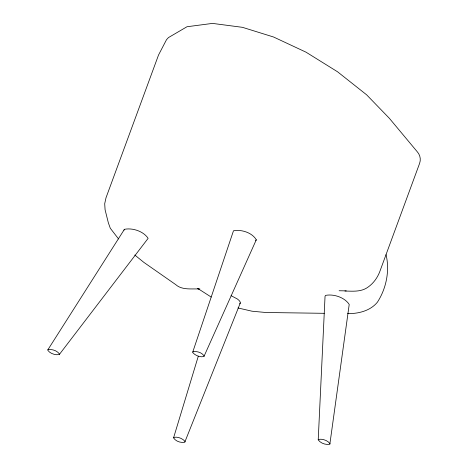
<?xml version="1.0" encoding="UTF-8"?>
<svg xmlns="http://www.w3.org/2000/svg" width="468" height="468" viewBox="0 0 468 468"><rect width="100%" height="100%" fill="white"/><g stroke="black" fill="none" stroke-linecap="round" stroke-linejoin="round"><path stroke-width="0.7" d="M318.222 439.832L325.049 296.273L325.541 295.39C333.696 293.781 344.623 297.373 349.216 304.428L329.835 444.255C325.833 445.068 320.481 443.284 318.222 439.832L318.462 439.405C322.458 438.615 327.811 440.37 330.063 443.834M231.075 295.659L237.393 299.005L239.113 300.468L240.102 301.819L240.306 302.96L184.749 442.254C180.882 443.032 175.559 441.347 173.569 437.843L198.297 356.206M192.722 352.117L233.474 230.794C241.365 229.209 252.223 232.654 256.283 239.803L203.925 356.546C200.058 357.482 195.448 355.581 192.822 352.679L193.015 351.696C196.882 350.918 202.199 352.609 204.188 356.107M47.929 349.695L47.695 350.123C49.947 353.58 55.3 355.341 59.296 354.551L148.128 238.341C143.524 231.297 132.59 227.653 124.435 229.314L47.929 349.695C51.925 348.882 57.283 350.667 59.535 354.118L59.296 354.551M123.962 230.18L124.435 229.314M255.75 240.687L256.283 239.803M173.569 437.843L173.833 437.41C177.7 436.474 182.315 438.376 184.942 441.277L185.041 441.833M239.71 303.814L240.306 302.96M339.113 290.745L346.244 290.885M199.813 288.809L198.572 288.984C190.909 288.639 181.853 290.189 175.605 284.526L143.834 262.361L134.79 255.025M344.922 291.02C352.158 291.178 359.915 291.997 366.45 288.159C372.54 284.45 377.056 278.577 379.647 271.984L419.62 163.338C421.071 159.366 420.1 154.785 417.204 151.696L389.317 118.258L366.614 94.805L337.551 71.785L305.99 52.159L273.569 37.007L242.494 27.337L212.501 23.4L186.995 26.74L168.462 37.58L166.514 39.692L158.535 55.002L105.99 197.829L104.703 203.732L105.089 209.775L108.354 222.821L110.29 228.238L118.556 238.949M324.242 313.314L265.83 312.501L252.024 311.208L237.972 307.956M347.601 313.636C358.394 313.771 370.287 310.904 377.389 302.211C386.334 288.452 389.885 270.679 386.053 254.68M211.162 297.04L197.748 288.44L198.572 288.984"/></g></svg>
